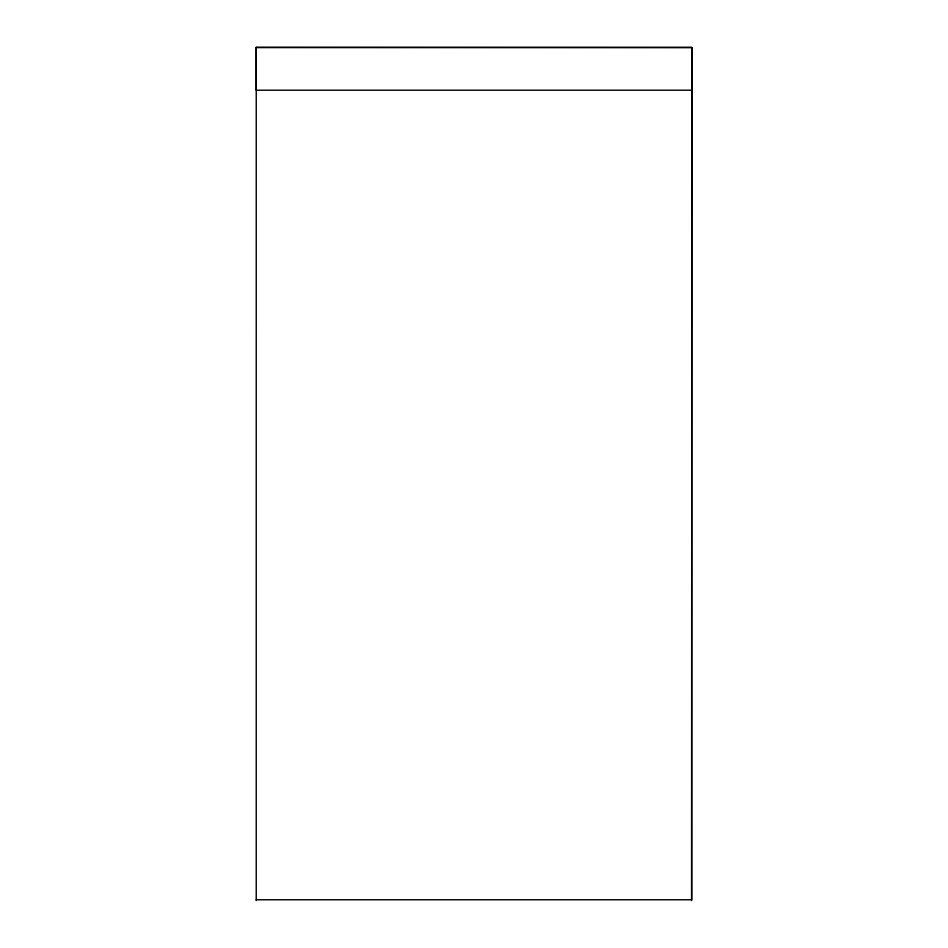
<?xml version="1.0" encoding="UTF-8"?>
<svg xmlns="http://www.w3.org/2000/svg" width="948" height="948" viewBox="0 0 948 948"><rect width="100%" height="100%" fill="white"/><g stroke="black" fill="none" stroke-linecap="round" stroke-linejoin="round"><path stroke-width="1.42" d="M691.637 900.6L691.815 47.483L256.244 47.4L256.233 90.214L691.815 90.214L691.803 91.044M256.233 900.6L256.244 47.4M256.185 47.483L691.815 47.483L691.637 899.77L256.233 899.77"/></g></svg>
